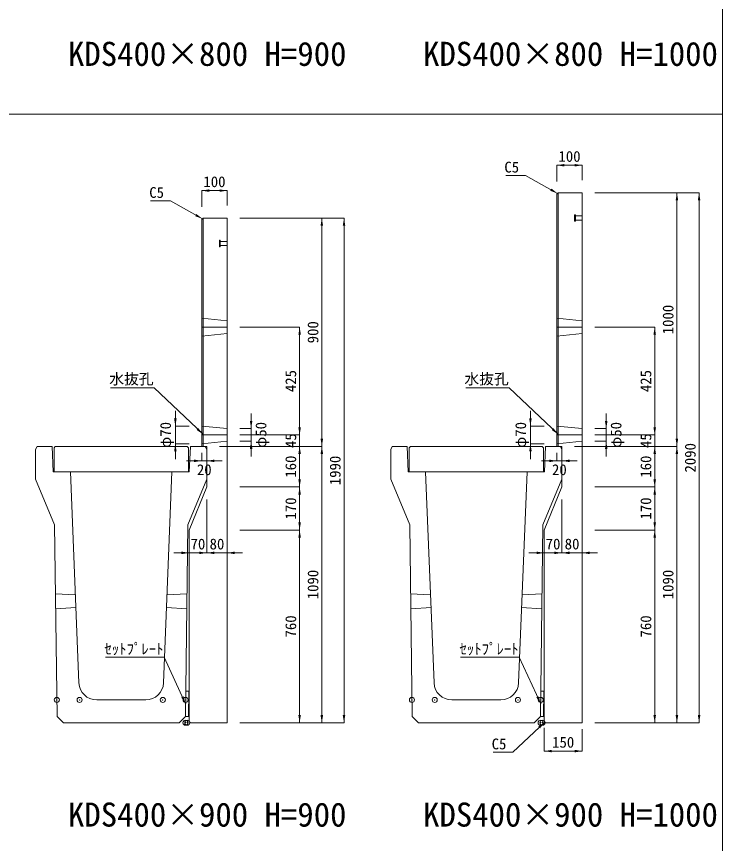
# Model space of a CAD drawing. Units: millimetres at full size, sheet at 1:40. Extents: x 172874 to 199766, y 869448 to 902797.
# Drawn here: x 182491 to 185274, y 872673 to 875934 of the extents above; entities that cross this region are included whole.
import ezdxf
from ezdxf.enums import TextEntityAlignment as Align

# ---------------------------------------------------------------- set-up
doc = ezdxf.new("R2010")
doc.units = ezdxf.units.MM
doc.header["$LTSCALE"] = 40
doc.header["$PDMODE"] = 32
doc.header["$PDSIZE"] = 20
for name, pattern in [('DASHED', [7.5, 6, -1.5]), ('USER2', [4.7625, 3.175, -1.5875]), ('USER3', [1.35, 0.75, -0.6])]:
    doc.linetypes.add(name, pattern=pattern)
for name, color, linetype, lineweight in [('セットプレート', 3, 'Continuous', 13), ('パネックスKDS', 2, 'Continuous', 13), ('図枠', 5, 'Continuous', 13), ('寸法線', 7, 'Continuous', 13), ('引出線', 4, 'Continuous', 13), ('本体', 2, 'Continuous', 13), ('補助線', 8, 'Continuous', 13), ('ｲﾝｻｰﾄ', 3, 'USER3', 5)]:
    doc.layers.add(name, color=color, linetype=linetype, lineweight=lineweight)
doc.layers.add('文字', color=7, linetype='Continuous')
doc.styles.add('ＭＳ ゴシック', font='')
doc.styles.get('ＭＳ ゴシック').set_extended_font_data('MS Gothic')

# ---------------------------------------------------------------- blocks, each defined once
blk = doc.blocks.new('filled_arrow')
at = {"color": 0, "linetype": 'Continuous', "lineweight": -2}
blk.add_solid([(7.5, 1.25), (0, 0), (7.5, -1.25)], dxfattribs=at)

msp = doc.modelspace()

# ---------------------------------------------------------------- linework, layer by layer
at = {"layer": 'セットプレート'}
for points in [[(183156.99, 873173.73), (183168.99, 873173.58), (183170.22, 873273.57), (183158.22, 873273.72)], [(184556.99, 873173.73), (184568.99, 873173.58), (184570.22, 873273.57), (184558.22, 873273.72)]]:
    msp.add_lwpolyline(points, close=True, dxfattribs=at)
at = {"layer": 'パネックスKDS'}
for p, q in [((184621.29, 875233.73), (184626.29, 875238.73)), ((184621.29, 874238.73), (184621.29, 875233.73)), ((184626.29, 875238.73), (184721.29, 875238.73)), ((184721.29, 873148.73), (184721.29, 875238.73)), ((183221.29, 875133.73), (183226.29, 875138.73)), ((183221.29, 874238.73), (183221.29, 875133.73)), ((183226.29, 875138.73), (183321.29, 875138.73)), ((183321.29, 873148.73), (183321.29, 875138.73)), ((183221.29, 874238.73), (183241.29, 874238.73)), ((183241.29, 874078.73), (183241.29, 874238.73)), ((184621.29, 874238.73), (184641.29, 874238.73)), ((184641.29, 874078.73), (184641.29, 874238.73)), ((183241.29, 874078.73), (183171.29, 873908.73)), ((184641.29, 874078.73), (184571.29, 873908.73)), ((183171.29, 873153.73), (183171.29, 873908.73)), ((184571.29, 873153.73), (184571.29, 873908.73)), ((183171.29, 873153.73), (183176.29, 873148.73)), ((183176.29, 873148.73), (183321.29, 873148.73)), ((184571.29, 873153.73), (184576.29, 873148.73)), ((184576.29, 873148.73), (184721.29, 873148.73))]:
    msp.add_line(p, q, dxfattribs=at)
at = {"layer": 'パネックスKDS', "lineweight": 5}
for p, q in [((184626.29, 874238.73), (184626.29, 875238.73)), ((183226.29, 874238.73), (183226.29, 875138.73))]:
    msp.add_line(p, q, dxfattribs=at)
at = {"layer": 'パネックスKDS', "linetype": 'DASHED', "lineweight": 9}
for p, q in [((183221.29, 874743.73), (183321.29, 874733.73)), ((184621.29, 874743.73), (184721.29, 874733.73)), ((183221.29, 874673.73), (183321.29, 874683.73)), ((184621.29, 874673.73), (184721.29, 874683.73)), ((183221.29, 874318.73), (183321.29, 874308.73)), ((184621.29, 874318.73), (184721.29, 874308.73)), ((183221.29, 874248.73), (183321.29, 874258.73)), ((184621.29, 874248.73), (184721.29, 874258.73))]:
    msp.add_line(p, q, dxfattribs=at)
at = {"layer": '図枠'}
for p, q in [((185274.21, 884548.33), (185274.21, 869448.33)), ((172874.21, 875548.33), (185274.21, 875548.33)), ((172874.21, 875548.33), (185274.21, 875548.33))]:
    msp.add_line(p, q, dxfattribs=at)
at = {"layer": '寸法線'}
for p, q in [((184621.29, 875347.28), (184721.29, 875347.28)), ((184621.29, 875283.73), (184621.29, 875347.28)), ((184721.29, 875288.73), (184721.29, 875347.28)), ((183221.29, 875247.28), (183321.29, 875247.28)), ((183221.29, 875183.73), (183221.29, 875247.28)), ((183321.29, 875188.73), (183321.29, 875247.28)), ((184771.29, 875238.73), (185182.13, 875238.73)), ((184771.29, 875238.73), (185094.63, 875238.73)), ((185094.63, 874238.73), (185094.63, 875238.73)), ((185182.13, 873148.73), (185182.13, 875238.73)), ((183371.29, 875138.73), (183782.13, 875138.73)), ((183371.29, 875138.73), (183694.63, 875138.73)), ((183694.63, 874238.73), (183694.63, 875138.73)), ((183782.13, 873148.73), (183782.13, 875138.73)), ((183371.29, 874708.73), (183607.13, 874708.73)), ((183607.13, 874283.73), (183607.13, 874708.73)), ((184771.29, 874708.73), (185007.13, 874708.73)), ((185007.13, 874283.73), (185007.13, 874708.73)), ((183117.22, 874378.73), (183117.22, 874188.73)), ((183415.96, 874368.73), (183415.96, 874198.73)), ((184517.22, 874378.73), (184517.22, 874188.73)), ((184815.96, 874368.73), (184815.96, 874198.73)), ((183171.29, 874318.73), (183117.22, 874318.73)), ((183607.13, 874343.73), (183607.13, 874178.73)), ((184571.29, 874318.73), (184517.22, 874318.73)), ((185007.13, 874343.73), (185007.13, 874178.73)), ((183371.29, 874308.73), (183415.96, 874308.73)), ((184771.29, 874308.73), (184815.96, 874308.73)), ((183371.29, 874283.73), (183607.13, 874283.73)), ((183371.29, 874283.73), (183607.13, 874283.73)), ((183371.29, 874258.73), (183415.96, 874258.73)), ((184771.29, 874283.73), (185007.13, 874283.73)), ((184771.29, 874283.73), (185007.13, 874283.73)), ((184771.29, 874258.73), (184815.96, 874258.73)), ((183171.29, 874248.73), (183117.22, 874248.73)), ((183291.29, 874238.73), (183694.63, 874238.73)), ((183291.29, 874238.73), (183607.13, 874238.73)), ((183371.29, 874238.73), (183694.63, 874238.73)), ((183371.29, 874238.73), (183607.13, 874238.73)), ((183607.13, 874238.73), (183607.13, 874078.73)), ((183694.63, 874238.73), (183694.63, 873148.73)), ((184571.29, 874248.73), (184517.22, 874248.73)), ((184691.29, 874238.73), (185094.63, 874238.73)), ((184691.29, 874238.73), (185007.13, 874238.73)), ((184771.29, 874238.73), (185094.63, 874238.73)), ((184771.29, 874238.73), (185007.13, 874238.73)), ((185007.13, 874238.73), (185007.13, 874078.73)), ((185094.63, 874238.73), (185094.63, 873148.73)), ((183221.29, 874213.73), (183221.29, 874181.65)), ((183241.29, 874213.73), (183241.29, 874181.65)), ((184621.29, 874213.73), (184621.29, 874181.65)), ((184641.29, 874213.73), (184641.29, 874181.65)), ((183161.29, 874181.65), (183301.29, 874181.65)), ((184561.29, 874181.65), (184701.29, 874181.65)), ((183371.29, 874078.73), (183607.13, 874078.73)), ((183371.29, 874078.73), (183607.13, 874078.73)), ((183607.13, 874078.73), (183607.13, 873908.73)), ((184771.29, 874078.73), (185007.13, 874078.73)), ((184771.29, 874078.73), (185007.13, 874078.73)), ((185007.13, 874078.73), (185007.13, 873908.73)), ((183241.29, 874028.73), (183241.29, 873818.73)), ((183321.29, 874028.73), (183321.29, 873818.73)), ((184641.29, 874028.73), (184641.29, 873818.73)), ((184721.29, 874028.73), (184721.29, 873818.73)), ((183371.29, 873908.73), (183607.13, 873908.73)), ((183371.29, 873908.73), (183607.13, 873908.73)), ((183607.13, 873908.73), (183607.13, 873148.73)), ((184771.29, 873908.73), (185007.13, 873908.73)), ((184771.29, 873908.73), (185007.13, 873908.73)), ((185007.13, 873908.73), (185007.13, 873148.73)), ((183171.29, 873856.99), (183171.29, 873818.73)), ((183241.29, 873858.73), (183241.29, 873818.73)), ((184571.29, 873856.99), (184571.29, 873818.73)), ((184641.29, 873858.73), (184641.29, 873818.73)), ((183301.29, 873818.73), (183111.29, 873818.73)), ((183181.29, 873818.73), (183381.29, 873818.73)), ((184701.29, 873818.73), (184511.29, 873818.73)), ((184581.29, 873818.73), (184781.29, 873818.73)), ((183371.29, 873148.73), (183782.13, 873148.73)), ((183371.29, 873148.73), (183694.63, 873148.73)), ((183371.29, 873148.73), (183607.13, 873148.73)), ((184771.29, 873148.73), (185182.13, 873148.73)), ((184771.29, 873148.73), (185094.63, 873148.73)), ((184771.29, 873148.73), (185007.13, 873148.73)), ((184571.29, 873128.73), (184571.29, 873036.93)), ((184721.29, 873123.73), (184721.29, 873036.93)), ((184571.29, 873036.93), (184721.29, 873036.93))]:
    msp.add_line(p, q, dxfattribs=at)
at = {"layer": '引出線'}
for points in [[(184623.79, 875236.23), (184497.42, 875307.3), (184419.65, 875307.3)], [(183223.79, 875136.23), (183097.42, 875207.3), (183019.65, 875207.3)], [(183226.29, 874286.23), (183033.83, 874469.68), (182862.09, 874469.68)], [(184626.29, 874286.23), (184433.83, 874469.68), (184262.09, 874469.68)], [(183157.61, 873223.72), (183072.77, 873407.19), (182841.41, 873407.19)], [(184557.61, 873223.72), (184472.77, 873407.19), (184241.41, 873407.19)], [(184573.79, 873151.23), (184447.42, 873032.58), (184369.65, 873032.58)]]:
    msp.add_lwpolyline(points, dxfattribs=at)
at = {"layer": '本体'}
for p, q in [((182572.29, 874238.73), (182566.29, 874226.73)), ((182566.29, 874226.73), (182566.29, 874108.73)), ((182572.29, 874238.73), (182631.29, 874238.73)), ((182631.29, 874238.73), (182635.29, 874138.73)), ((183176.29, 874238.73), (183172.29, 874138.73)), ((183176.29, 874238.73), (183235.29, 874238.73)), ((183235.29, 874238.73), (183241.29, 874226.73)), ((183241.29, 874226.73), (183241.29, 874108.73)), ((183972.29, 874238.73), (183966.29, 874226.73)), ((183966.29, 874226.73), (183966.29, 874108.73)), ((183972.29, 874238.73), (184031.29, 874238.73)), ((184031.29, 874238.73), (184035.29, 874138.73)), ((184576.29, 874238.73), (184572.29, 874138.73)), ((184576.29, 874238.73), (184635.29, 874238.73)), ((184635.29, 874238.73), (184641.29, 874226.73)), ((184641.29, 874226.73), (184641.29, 874108.73)), ((182635.29, 874138.73), (182703.79, 874138.73)), ((182703.79, 874138.73), (182737.1, 873305.93)), ((183103.79, 874138.73), (183070.48, 873305.93)), ((183103.79, 874138.73), (183172.29, 874138.73)), ((184035.29, 874138.73), (184103.79, 874138.73)), ((184103.79, 874138.73), (184137.1, 873305.93)), ((184503.79, 874138.73), (184470.48, 873305.93)), ((184503.79, 874138.73), (184572.29, 874138.73)), ((182566.29, 874108.73), (182641.29, 873928.73)), ((183241.29, 874108.73), (183166.29, 873928.73)), ((183966.29, 874108.73), (184041.29, 873928.73)), ((184641.29, 874108.73), (184566.29, 873928.73)), ((182641.29, 873928.73), (182650.59, 873173.73)), ((183166.29, 873928.73), (183156.99, 873173.73)), ((184041.29, 873928.73), (184050.59, 873173.73)), ((184566.29, 873928.73), (184556.99, 873173.73)), ((182807.05, 873238.73), (183000.54, 873238.73)), ((184207.05, 873238.73), (184400.54, 873238.73)), ((182650.59, 873173.73), (182675.9, 873148.73)), ((182675.9, 873148.73), (183131.68, 873148.73)), ((183131.68, 873148.73), (183156.99, 873173.73)), ((184050.59, 873173.73), (184075.9, 873148.73)), ((184075.9, 873148.73), (184531.68, 873148.73)), ((184531.68, 873148.73), (184556.99, 873173.73))]:
    msp.add_line(p, q, dxfattribs=at)
at = {"layer": '本体', "linetype": 'USER2'}
for p, q in [((182644.63, 873657.73), (182723.23, 873652.73)), ((183084.35, 873652.73), (183162.95, 873657.73)), ((184044.63, 873657.73), (184123.23, 873652.73)), ((184484.35, 873652.73), (184562.95, 873657.73)), ((182645.37, 873597.73), (182725.23, 873602.73)), ((183082.35, 873602.73), (183162.21, 873597.73)), ((184045.37, 873597.73), (184125.23, 873602.73)), ((184482.35, 873602.73), (184562.21, 873597.73))]:
    msp.add_line(p, q, dxfattribs=at)
at = {"layer": '本体', "lineweight": 20}
for points in [[(182638.79, 874232.73), (182643.79, 874238.73), (183163.79, 874238.73), (183168.79, 874232.73), (183168.79, 874138.73), (182638.79, 874138.73)], [(184038.79, 874232.73), (184043.79, 874238.73), (184563.79, 874238.73), (184568.79, 874232.73), (184568.79, 874138.73), (184038.79, 874138.73)]]:
    msp.add_lwpolyline(points, close=True, dxfattribs=at)
at = {"layer": '本体'}
for centre, start, end in [((182807.05, 873308.73), 182.29061, 270), ((183000.54, 873308.73), 270, 357.70939), ((184207.05, 873308.73), 182.29061, 270), ((184400.54, 873308.73), 270, 357.70939)]:
    msp.add_arc(centre, 70, start, end, dxfattribs=at)
at = {"layer": '補助線'}
for p, q in [((183221.29, 874708.73), (183321.29, 874708.73)), ((184621.29, 874708.73), (184721.29, 874708.73)), ((183221.29, 874283.73), (183321.29, 874283.73)), ((184621.29, 874283.73), (184721.29, 874283.73))]:
    msp.add_line(p, q, dxfattribs=at)
for p in [(182649.79, 873238.73), (182739.79, 873238.73), (183067.79, 873238.73), (183157.79, 873238.73), (184049.79, 873238.73), (184139.79, 873238.73), (184467.79, 873238.73), (184557.79, 873238.73), (183157.29, 873148.73), (183164.29, 873148.73), (183164.29, 873148.73), (184557.29, 873148.73), (184564.29, 873148.73), (184564.29, 873148.73)]:
    msp.add_point(p, dxfattribs=at)
at = {"layer": 'ｲﾝｻｰﾄ'}
for p, q in [((184691.29, 875151.23), (184691.29, 875126.23)), ((184694.29, 875151.23), (184691.29, 875151.23)), ((184694.29, 875126.23), (184694.29, 875151.23)), ((184721.29, 875147.23), (184694.29, 875147.23)), ((184691.29, 875126.23), (184694.29, 875126.23)), ((184694.29, 875130.23), (184721.29, 875130.23)), ((183291.29, 875051.23), (183291.29, 875026.23)), ((183294.29, 875051.23), (183291.29, 875051.23)), ((183294.29, 875026.23), (183294.29, 875051.23)), ((183321.29, 875047.23), (183294.29, 875047.23)), ((183291.29, 875026.23), (183294.29, 875026.23)), ((183294.29, 875030.23), (183321.29, 875030.23))]:
    msp.add_line(p, q, dxfattribs=at)

# ---------------------------------------------------------------- block references
at = {"layer": '寸法線', "xscale": 4, "yscale": 4}
for p in [(184621.29, 875347.28), (183221.29, 875247.28), (183241.29, 874181.65), (184641.29, 874181.65), (183241.29, 873818.73), (183321.29, 873818.73), (184641.29, 873818.73), (184721.29, 873818.73), (184571.29, 873036.93)]:
    msp.add_blockref('filled_arrow', p, dxfattribs=at)
for p, rotation in [((184721.29, 875347.28), 180), ((183321.29, 875247.28), 180), ((185094.63, 875238.73), 270), ((185182.13, 875238.73), 270), ((183694.63, 875138.73), 270), ((183782.13, 875138.73), 270), ((183607.13, 874708.73), 270), ((185007.13, 874708.73), 270), ((183117.22, 874318.73), 90), ((183415.96, 874308.73), 90), ((184517.22, 874318.73), 90), ((184815.96, 874308.73), 90), ((183607.13, 874283.73), 90), ((183607.13, 874283.73), 90), ((185007.13, 874283.73), 90), ((185007.13, 874283.73), 90), ((183415.96, 874258.73), 270), ((183694.63, 874238.73), 90), ((184815.96, 874258.73), 270), ((185094.63, 874238.73), 90), ((183117.22, 874248.73), 270), ((183607.13, 874238.73), 270), ((183607.13, 874238.73), 270), ((183694.63, 874238.73), 270), ((184517.22, 874248.73), 270), ((185007.13, 874238.73), 270), ((185007.13, 874238.73), 270), ((185094.63, 874238.73), 270), ((183221.29, 874181.65), 180), ((184621.29, 874181.65), 180), ((183607.13, 874078.73), 90), ((185007.13, 874078.73), 90), ((183607.13, 874078.73), 270), ((185007.13, 874078.73), 270), ((183607.13, 873908.73), 90), ((185007.13, 873908.73), 90), ((183607.13, 873908.73), 270), ((185007.13, 873908.73), 270), ((183171.29, 873818.73), 180), ((183241.29, 873818.73), 180), ((184571.29, 873818.73), 180), ((184641.29, 873818.73), 180), ((183607.13, 873148.73), 90), ((183694.63, 873148.73), 90), ((183782.13, 873148.73), 90), ((185007.13, 873148.73), 90), ((185094.63, 873148.73), 90), ((185182.13, 873148.73), 90), ((184721.29, 873036.93), 180)]:
    msp.add_blockref('filled_arrow', p, dxfattribs=dict(at, rotation=rotation))
at = {"layer": '引出線', "xscale": 4, "yscale": 4}
for p, rotation in [((184623.79, 875236.23), 150.6), ((183223.79, 875136.23), 150.6), ((183226.29, 874286.23), 136.4), ((184626.29, 874286.23), 136.4), ((183157.61, 873223.72), 114.8), ((184557.61, 873223.72), 114.8), ((184573.79, 873151.23), 223.2)]:
    msp.add_blockref('filled_arrow', p, dxfattribs=dict(at, rotation=rotation))

# ---------------------------------------------------------------- texts
at = {"layer": '寸法線', "style": 'ＭＳ ゴシック'}
for s, p in [('100', (184671.29, 875382.28)), ('100', (183271.29, 875282.28)), ('20', (183231.29, 874146.65)), ('20', (184631.29, 874146.65)), ('70', (183206.29, 873853.73)), ('80', (183281.29, 873853.73)), ('70', (184606.29, 873853.73)), ('80', (184681.29, 873853.73)), ('150', (184646.29, 873071.93))]:
    msp.add_text(s, height=42.72, dxfattribs=at).set_placement(p, align=Align.MIDDLE_CENTER)
for s, p in [('1000', (185059.63, 874738.73)), ('900', (183659.63, 874688.73)), ('425', (183572.13, 874496.23)), ('425', (184972.13, 874496.23)), ('φ70', (183078.56, 874283.73)), ('φ50', (183454.62, 874283.73)), ('φ70', (184478.56, 874283.73)), ('φ50', (184854.62, 874283.73)), ('45', (183572.13, 874261.23)), ('45', (184972.13, 874261.23)), ('2090', (185147.13, 874193.73)), ('160', (183572.13, 874158.73)), ('1990', (183747.13, 874143.73)), ('160', (184972.13, 874158.73)), ('170', (183572.13, 873993.73)), ('170', (184972.13, 873993.73)), ('1090', (183659.63, 873693.73)), ('1090', (185059.63, 873693.73)), ('760', (183572.13, 873528.73)), ('760', (184972.13, 873528.73))]:
    msp.add_text(s, height=42.72, rotation=90, dxfattribs=at).set_placement(p, align=Align.MIDDLE_CENTER)
at = {"layer": '引出線', "style": 'ＭＳ ゴシック'}
for s, p in [('C5', (184472.42, 875361.3)), ('C5', (183072.42, 875261.3)), ('水抜孔', (183031.58, 874525.96)), ('水抜孔', (184431.58, 874525.96)), ('ｾｯﾄﾌﾟﾚｰﾄ', (183070.52, 873461.19)), ('ｾｯﾄﾌﾟﾚｰﾄ', (184470.52, 873461.19)), ('C5', (184422.42, 873086.58))]:
    msp.add_text(s, height=42.72, dxfattribs=at).set_placement(p, align=Align.TOP_RIGHT)
at = {"layer": '文字', "style": 'ＭＳ ゴシック'}
for s, p in [('KDS400×800 H=900', (182693.87, 875710.66)), ('KDS400×800 H=1000', (184093.87, 875710.66)), ('KDS400×900 H=900', (182693.87, 872710.66)), ('KDS400×900 H=1000', (184093.87, 872710.66))]:
    msp.add_text(s, height=94.94, dxfattribs=at).set_placement(p, align=Align.BOTTOM_LEFT)

doc.saveas('drawing.dxf')
